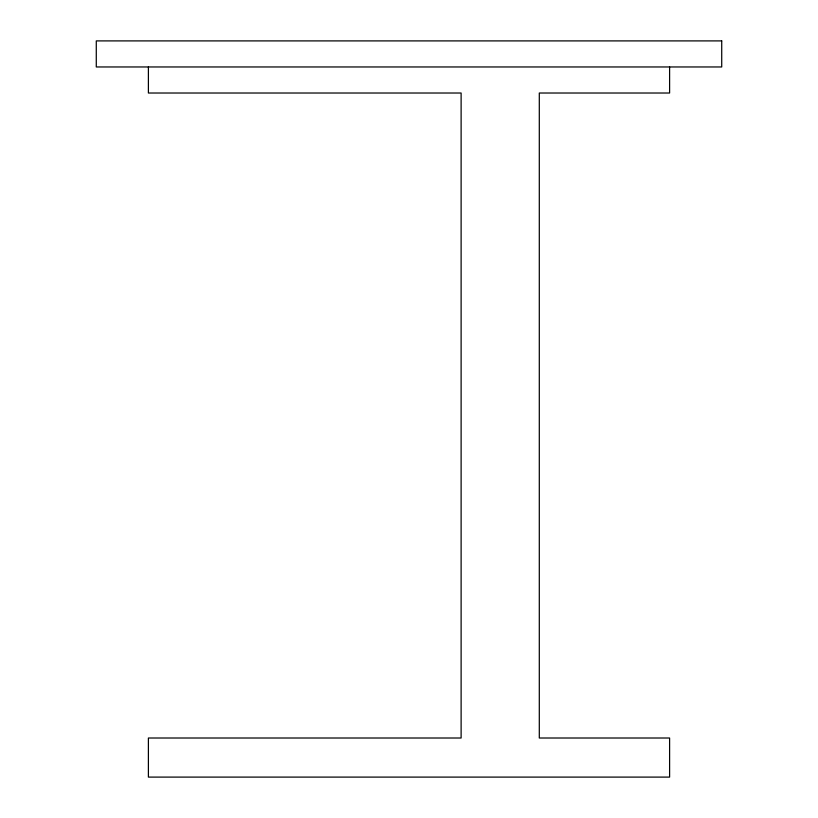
<?xml version="1.0" encoding="UTF-8"?>
<svg xmlns="http://www.w3.org/2000/svg" width="818" height="818" viewBox="0 0 818 818"><rect width="100%" height="100%" fill="white"/><g stroke="black" fill="none" stroke-linecap="round" stroke-linejoin="round"><path stroke-width="1.23" d="M669.605 66.964L669.605 93.017L539.297 93.017L539.297 738.01L669.605 738.01L669.605 777.1L148.395 777.1L148.395 738.01L461.117 738.01L461.117 93.017L148.395 93.017L148.395 66.964M721.721 40.9L96.279 40.9L96.279 66.964L721.721 66.964L721.721 40.9"/></g></svg>
